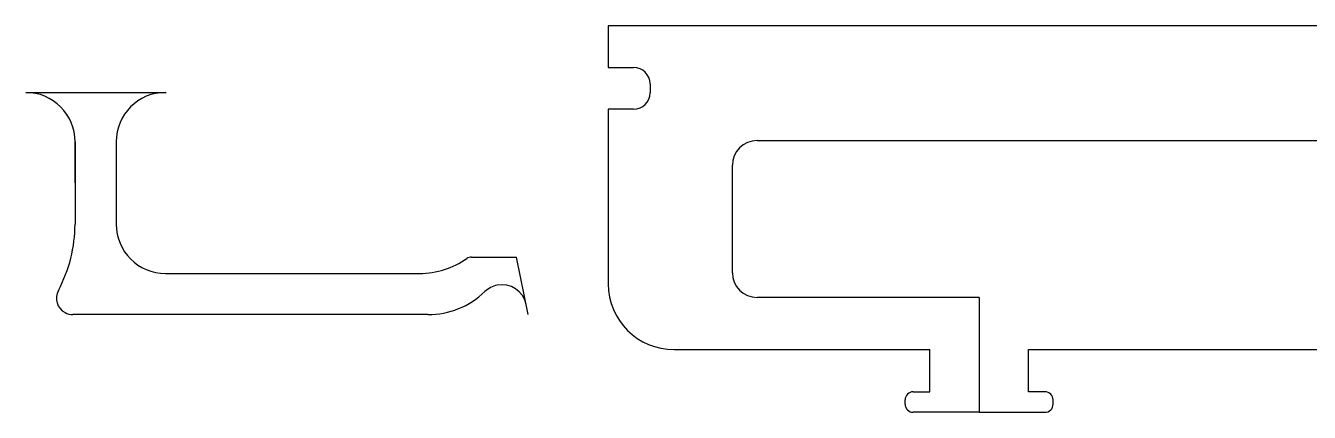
# Model space of a CAD drawing. Header units: millimetres. Extents: x -301 to 112, y -144 to 143.
# Drawn here: x -250.8 to -94.7, y 93.2 to 140.2 of the extents above; entities that cross this region are included whole.
import ezdxf

# ---------------------------------------------------------------- set-up
doc = ezdxf.new("R2010")
doc.units = ezdxf.units.MM
doc.header["$MEASUREMENT"] = 0
doc.layers.add('#Layer_1', color=7, linetype='Continuous')
doc.layers.add('Default', color=7, linetype='Continuous')

msp = doc.modelspace()

# ---------------------------------------------------------------- linework, layer by layer
at = {"layer": '#Layer_1', "lineweight": 25}
for points in [[(-8.5224, 140.2198), (-8.5224, 140.2198), (-179.9724, 140.2198), (-179.9724, 140.2198)], [(-179.9724, 140.2198), (-179.9724, 140.2198), (-179.9724, 135.1398), (-179.9724, 135.1398)], [(-179.9724, 135.1398), (-179.9724, 135.1398), (-176.8923, 135.1398), (-176.8923, 135.1398)], [(-174.8925, 133.1398), (-174.8925, 133.1398), (-174.8925, 132.0598), (-174.8925, 132.0598)], [(-176.8923, 130.0599), (-176.8923, 130.0599), (-179.9724, 130.0599), (-179.9724, 130.0599)]]:
    msp.add_open_spline(points, degree=3, dxfattribs=at)
at = {"layer": 'Default', "lineweight": 25}
for points in [[(-174.8925, 133.1398), (-174.8925, 134.2443), (-175.7878, 135.1398), (-176.8923, 135.1398)], [(-244.8189, 126.1058), (-244.8189, 129.4194), (-247.5054, 132.1059), (-250.8193, 132.1059)], [(-250.8193, 132.1059), (-250.8193, 132.1059), (-233.7311, 132.1059), (-233.7311, 132.1059)], [(-233.8182, 132.1057), (-237.1319, 132.1061), (-239.8186, 129.4201), (-239.8191, 126.1065)], [(-233.8217, 132.1057), (-233.8217, 132.1057), (-233.8189, 132.1057), (-233.8189, 132.1057)], [(-233.8189, 132.1057), (-233.8189, 132.1057), (-233.8182, 132.1057), (-233.8182, 132.1057)], [(-176.8923, 130.0599), (-175.7878, 130.0599), (-174.8925, 130.9553), (-174.8925, 132.0598)], [(-179.9724, 130.0599), (-179.9724, 130.0599), (-179.9724, 108.8498), (-179.9724, 108.8498)], [(-244.8189, 121.1064), (-244.8189, 121.1064), (-244.8189, 126.1058), (-244.8189, 126.1058)], [(-244.8189, 126.1058), (-244.8189, 126.1058), (-244.8189, 116.1071), (-244.8189, 116.1071)], [(-239.8191, 126.1058), (-239.8191, 126.1058), (-239.8191, 116.1071), (-239.8191, 116.1071)], [(-161.8859, 126.2498), (-163.5428, 126.2498), (-164.8858, 124.9067), (-164.8858, 123.2498)], [(-161.8859, 126.2498), (-161.8859, 126.2498), (-22.4925, 126.2498), (-22.4925, 126.2498)], [(-164.8858, 110.1998), (-164.8858, 110.1998), (-164.8858, 123.2498), (-164.8858, 123.2498)], [(-246.8457, 108.0538), (-245.5154, 110.5296), (-244.8189, 113.2964), (-244.8189, 116.1071)], [(-239.8191, 116.1071), (-239.8191, 112.7934), (-237.1328, 110.1071), (-233.8191, 110.1071)], [(-202.9171, 110.1071), (-200.8597, 110.1071), (-198.8524, 110.7417), (-197.169, 111.9242)], [(-196.5942, 112.106), (-196.7998, 112.106), (-197.0007, 112.0426), (-197.169, 111.9242)], [(-196.5942, 112.106), (-196.5942, 112.106), (-191.1189, 112.106), (-191.1189, 112.106)], [(-189.7191, 105.1071), (-189.7191, 105.1071), (-191.1189, 112.106), (-191.1189, 112.106)], [(-233.8191, 110.1071), (-233.8191, 110.1071), (-202.9171, 110.1071), (-202.9171, 110.1071)], [(-164.8858, 110.1998), (-164.8858, 108.5429), (-163.5428, 107.1998), (-161.8859, 107.1998)], [(-201.917, 105.1071), (-199.332, 105.1071), (-196.8474, 106.1082), (-194.9844, 107.9002)], [(-179.9724, 108.8498), (-179.9724, 104.4315), (-176.3907, 100.8498), (-171.9724, 100.8498)], [(-189.7191, 105.1071), (-189.7191, 105.1071), (-189.9628, 106.3266), (-189.9628, 106.3266)], [(-134.8859, 107.1998), (-134.8859, 107.1998), (-161.8859, 107.1998), (-161.8859, 107.1998)], [(-134.8859, 107.1998), (-134.8859, 107.1998), (-134.8859, 93.2297), (-134.8859, 93.2297)], [(-244.8532, 105.1071), (-244.8532, 105.1071), (-245.0839, 105.1071), (-245.0839, 105.1071)], [(-201.917, 105.1071), (-201.917, 105.1071), (-244.8532, 105.1071), (-244.8532, 105.1071)], [(-171.9724, 100.8498), (-171.9724, 100.8498), (-140.8859, 100.8498), (-140.8859, 100.8498)], [(-140.8859, 95.7299), (-140.8859, 95.7299), (-140.8859, 100.8498), (-140.8859, 100.8498)], [(-128.886, 95.7299), (-128.886, 95.7299), (-128.886, 100.8498), (-128.886, 100.8498)], [(-128.886, 100.8498), (-128.886, 100.8498), (-64.8925, 100.8498), (-64.8925, 100.8498)], [(-142.8858, 95.7299), (-143.4382, 95.7299), (-143.8859, 95.282), (-143.8859, 94.7297)], [(-142.8858, 95.7299), (-142.8858, 95.7299), (-140.8859, 95.7299), (-140.8859, 95.7299)], [(-126.8859, 95.7299), (-126.8859, 95.7299), (-128.886, 95.7299), (-128.886, 95.7299)], [(-125.8858, 94.7297), (-125.8858, 95.282), (-126.3337, 95.7299), (-126.8859, 95.7299)], [(-143.8859, 94.2299), (-143.8859, 94.2299), (-143.8859, 94.7297), (-143.8859, 94.7297)], [(-143.8859, 94.2299), (-143.8859, 93.6776), (-143.4382, 93.2297), (-142.8858, 93.2297)], [(-126.8859, 93.2297), (-126.3337, 93.2297), (-125.8858, 93.6776), (-125.8858, 94.2299)], [(-125.8858, 94.2299), (-125.8858, 94.2299), (-125.8858, 94.7297), (-125.8858, 94.7297)], [(-140.8859, 93.2297), (-140.8859, 93.2297), (-142.8858, 93.2297), (-142.8858, 93.2297)], [(-134.8859, 93.2297), (-134.8859, 93.2297), (-140.8859, 93.2297), (-140.8859, 93.2297)], [(-134.8859, 93.2297), (-134.8859, 93.2297), (-128.886, 93.2297), (-128.886, 93.2297)], [(-128.886, 93.2297), (-128.886, 93.2297), (-126.8859, 93.2297), (-126.8859, 93.2297)]]:
    msp.add_open_spline(points, degree=3, dxfattribs=at)
for points in [[(-246.8457, 108.0538), (-247.3685, 107.0807), (-247.0037, 105.8681), (-246.0306, 105.3453), (-246.0306, 105.3453), (-245.7397, 105.1889), (-245.4144, 105.1071), (-245.0839, 105.1071)], [(-189.9628, 106.3266), (-190.2879, 107.9511), (-191.8683, 109.0048), (-193.4931, 108.68), (-193.4931, 108.68), (-194.0544, 108.5677), (-194.5719, 108.297), (-194.9844, 107.9002)]]:
    msp.add_open_spline(points, degree=3, knots=[0, 0, 0, 0, 0.33333333, 0.33333333, 0.33333333, 0.33333333, 1, 1, 1, 1], dxfattribs=at)

doc.saveas('drawing.dxf')
